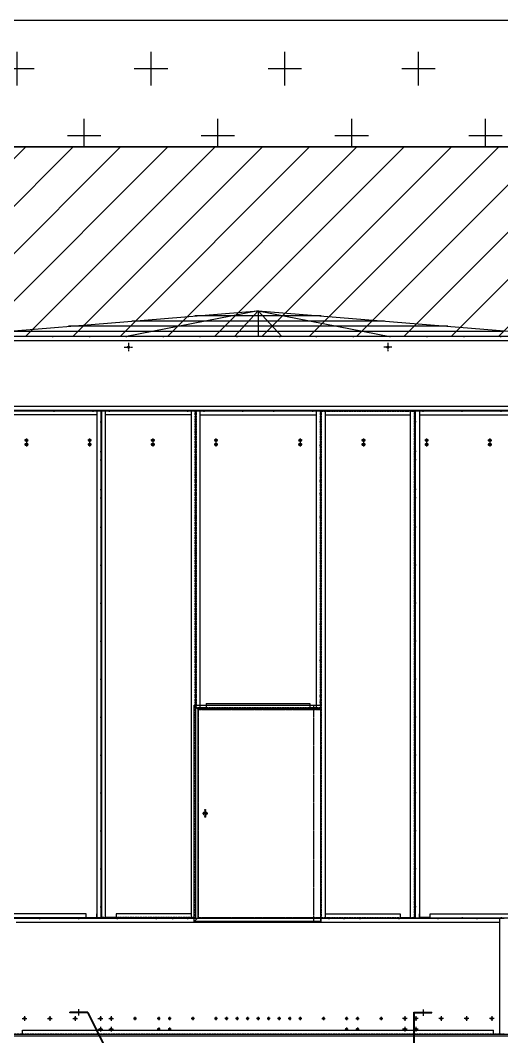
# Model space of a CAD drawing. Header units: millimetres. Extents: x 2322 to 24181, y 2355 to 17812.
# Drawn here: x 7868 to 10153, y 4792 to 9613 of the extents above; entities that cross this region are included whole.
import ezdxf

# ---------------------------------------------------------------- set-up
doc = ezdxf.new("R2010")
doc.units = ezdxf.units.MM
doc.linetypes.add('CENTER', pattern=[65, 60, -2, 1, -2])
doc.linetypes.add('HIDDEN', pattern=[3, 2, -1])
doc.layers.get('DEFPOINTS').update_dxf_attribs({"color": 140})
for name, color, linetype in [('CENTER', 1, 'CENTER'), ('HOLE', 7, 'Continuous'), ('냉각탑', 7, 'Continuous'), ('숨은선', 5, 'HIDDEN')]:
    doc.layers.add(name, color=color, linetype=linetype)

# ---------------------------------------------------------------- blocks, each defined once
blk = doc.blocks.new('6세로피스')
at = {"color": 1}
blk.add_line((0, 3), (0, -3), dxfattribs=at)
blk = doc.blocks.new('9가로피스')
at = {"color": 1}
blk.add_line((-4.5, 0), (4.5, 0), dxfattribs=at)
blk = doc.blocks.new('_Dot스')
at = {"color": 1}
blk.add_line((3, 0), (-3, 0), dxfattribs=at)
blk = doc.blocks.new('6가로피스')
blk.add_blockref('_Dot스', (0, 0))
blk = doc.blocks.new('9세로피스')
at = {"rotation": 270}
blk.add_blockref('9가로피스', (0, 0), dxfattribs=at)
blk = doc.blocks.new('9홀')
at = {"color": 1}
for p, q in [((7.5, 0), (-7.5, 0)), ((0, 7.5), (0, -7.5))]:
    blk.add_line(p, q, dxfattribs=at)
blk.add_circle((0, 0), 4.5)

msp = doc.modelspace()

# ---------------------------------------------------------------- hatches: boundary and pattern name
h = msp.add_hatch()
h.set_pattern_fill('CROSS', scale=50)
h.set_pattern_definition([(0, (-358621.06, 1845803.1), (317.5, 317.5), [158.75, -476.25]), (90, (-358541.68, 1845723.73), (-317.5, 317.5), [158.75, -476.25])])
h.paths.add_polyline_path([(7088.9, 9612.7), (10906.9, 9612.7), (10906.9, 9012.7), (7088.9, 9012.7)])
h = msp.add_hatch()
h.set_pattern_fill('ANSI31', scale=50)
h.set_pattern_definition([(45, (-358621.06, 1845803.1), (-112.253202, 112.253202), [])])
h.paths.add_polyline_path([(7088.9, 9012.7), (10906.9, 9012.7), (10906.9, 8112.7), (7088.9, 8112.7)])

# ---------------------------------------------------------------- linework, layer by layer
at = {"color": 3}
for p, q in [((7496.9, 8112.7), (8996.9, 8235.1)), ((8996.9, 8235.1), (8371.5, 8112.7)), ((9296.9, 8210.6), (8696.9, 8210.6)), ((8996.9, 8235.1), (8884, 8112.7)), ((8996.9, 8235.1), (10496.9, 8112.7)), ((8996.9, 8235.1), (9109.8, 8112.7)), ((8996.9, 8235.1), (9622.2, 8112.7)), ((9896.9, 8161.7), (8096.9, 8161.7)), ((9596.9, 8186.1), (8396.9, 8186.1)), ((10157.7, 8137.2), (7836.1, 8137.2))]:
    msp.add_line(p, q, dxfattribs=at)
for p, q in [((10584.9, 8112.7), (7408.9, 8112.7)), ((10564.9, 8092.7), (7428.9, 8092.7)), ((7408.9, 7762.7), (10584.9, 7762.7)), ((7458.9, 7782.7), (10534.9, 7782.7)), ((7458.9, 7782.7), (10534.9, 7782.7)), ((8250.9, 7760.7), (7250.9, 7760.7)), ((8250.9, 7760.7), (7250.9, 7760.7)), ((7250.9, 7760.7), (8250.9, 7760.7)), ((8230.9, 7740.7), (7270.9, 7740.7)), ((8230.9, 7740.7), (7270.9, 7740.7)), ((8230.9, 7760.7), (8230.9, 5354.7)), ((8230.9, 7760.7), (8230.9, 5354.7)), ((8250.9, 7760.7), (8250.9, 5354.7)), ((8250.9, 7760.7), (8250.9, 5354.7)), ((8252.9, 5354.7), (8252.9, 7760.7)), ((8698.9, 7760.7), (8252.9, 7760.7)), ((8252.9, 5354.7), (8252.9, 7760.7)), ((8698.9, 7760.7), (8252.9, 7760.7)), ((8252.9, 7760.7), (8698.9, 7760.7)), ((8272.9, 5354.7), (8272.9, 7760.7)), ((8272.9, 5354.7), (8272.9, 7760.7)), ((8678.9, 7740.7), (8272.9, 7740.7)), ((8678.9, 7740.7), (8272.9, 7740.7)), ((8678.9, 7760.7), (8678.9, 5354.7)), ((8678.9, 7760.7), (8678.9, 5354.7)), ((8698.9, 7760.7), (8698.9, 5354.7)), ((8698.9, 7760.7), (8698.9, 5354.7)), ((8700.9, 7760.7), (8700.9, 6351.7)), ((8700.9, 7760.7), (9292.9, 7760.7)), ((8700.9, 7760.7), (8700.9, 6351.7)), ((8700.9, 7760.7), (9292.9, 7760.7)), ((8720.9, 7760.7), (8720.9, 6351.7)), ((8720.9, 7760.7), (8720.9, 6351.7)), ((8720.9, 7740.7), (9272.9, 7740.7)), ((8720.9, 7740.7), (9272.9, 7740.7)), ((9272.9, 7760.7), (9272.9, 6351.7)), ((9272.9, 7760.7), (9272.9, 6351.7)), ((9292.9, 7760.7), (9292.9, 6351.7)), ((9292.9, 7760.7), (9292.9, 6351.7)), ((9294.9, 7760.7), (9294.9, 5354.7)), ((9294.9, 7760.7), (9740.9, 7760.7)), ((9294.9, 7760.7), (9294.9, 5354.7)), ((9294.9, 7760.7), (9740.9, 7760.7)), ((9740.9, 7760.7), (9294.9, 7760.7)), ((9314.9, 7760.7), (9314.9, 5354.7)), ((9314.9, 7760.7), (9314.9, 5354.7)), ((9314.9, 7740.7), (9720.9, 7740.7)), ((9314.9, 7740.7), (9720.9, 7740.7)), ((9720.9, 5354.7), (9720.9, 7760.7)), ((9720.9, 5354.7), (9720.9, 7760.7)), ((9740.9, 5354.7), (9740.9, 7760.7)), ((9740.9, 5354.7), (9740.9, 7760.7)), ((9742.9, 7760.7), (9742.9, 5354.7)), ((9742.9, 7760.7), (10742.9, 7760.7)), ((9742.9, 7760.7), (9742.9, 5354.7)), ((9742.9, 7760.7), (10742.9, 7760.7)), ((10742.9, 7760.7), (9742.9, 7760.7)), ((9762.9, 7760.7), (9762.9, 5354.7)), ((9762.9, 7760.7), (9762.9, 5354.7)), ((9762.9, 7740.7), (10722.9, 7740.7)), ((9762.9, 7740.7), (10722.9, 7740.7)), ((8750.9, 6371.7), (8750.9, 6351.7)), ((8750.9, 6371.7), (9242.9, 6371.7)), ((8750.9, 6371.7), (8750.9, 6351.7)), ((8750.9, 6371.7), (9242.9, 6371.7)), ((9242.9, 6371.7), (9242.9, 6351.7)), ((9242.9, 6371.7), (9242.9, 6351.7)), ((8700.9, 6351.7), (9292.9, 6351.7)), ((8700.9, 6351.7), (9292.9, 6351.7)), ((8720.9, 6353.7), (8750.9, 6353.7)), ((9242.9, 6353.7), (9272.9, 6353.7)), ((8250.9, 5354.7), (7250.9, 5354.7)), ((8250.9, 5354.7), (7250.9, 5354.7)), ((8180.9, 5374.7), (7320.9, 5374.7)), ((8180.9, 5374.7), (7320.9, 5374.7)), ((10164.9, 5352.7), (7828.9, 5352.7)), ((8180.9, 5356.7), (8180.9, 5374.7)), ((8180.9, 5356.7), (8180.9, 5374.7)), ((8180.9, 5356.7), (8230.9, 5356.7)), ((8180.9, 5356.7), (8230.9, 5356.7)), ((8230.9, 5356.7), (8230.9, 5374.7)), ((8230.9, 5356.7), (8230.9, 5374.7)), ((8698.9, 5354.7), (8252.9, 5354.7)), ((8698.9, 5354.7), (8252.9, 5354.7)), ((8272.9, 5356.7), (8272.9, 5374.7)), ((8272.9, 5356.7), (8272.9, 5374.7)), ((8316.9, 5356.7), (8272.9, 5356.7)), ((8322.9, 5356.7), (8272.9, 5356.7)), ((8678.9, 5374.7), (8322.9, 5374.7)), ((8322.9, 5374.7), (8322.9, 5354.7)), ((9294.9, 5354.7), (9740.9, 5354.7)), ((9294.9, 5354.7), (9740.9, 5354.7)), ((9314.9, 5374.7), (9670.9, 5374.7)), ((9670.9, 5374.7), (9670.9, 5354.7)), ((9670.9, 5356.7), (9720.9, 5356.7)), ((9676.9, 5356.7), (9720.9, 5356.7)), ((9720.9, 5356.7), (9720.9, 5374.7)), ((9720.9, 5356.7), (9720.9, 5374.7)), ((9742.9, 5354.7), (10742.9, 5354.7)), ((9742.9, 5354.7), (10742.9, 5354.7)), ((9762.9, 5356.7), (9762.9, 5374.7)), ((9762.9, 5356.7), (9762.9, 5374.7)), ((9812.9, 5356.7), (9762.9, 5356.7)), ((9812.9, 5356.7), (9762.9, 5356.7)), ((9812.9, 5374.7), (10672.9, 5374.7)), ((9812.9, 5356.7), (9812.9, 5374.7)), ((9812.9, 5374.7), (10672.9, 5374.7)), ((9812.9, 5356.7), (9812.9, 5374.7)), ((10144.9, 4802.7), (10144.9, 5352.7)), ((10144.9, 5332.7), (7848.9, 5332.7)), ((8188.6, 4907.9), (8103.6, 4907.9)), ((8103.6, 4904.7), (8103.6, 4907.9)), ((8186.4, 4904.7), (8103.6, 4904.7)), ((8186.4, 4904.7), (8539, 4207.9)), ((8188.6, 4907.9), (8541.2, 4211.1)), ((9735.8, 4907.9), (9820.8, 4907.9)), ((9735.8, 4211.1), (9735.8, 4907.9)), ((9739, 4904.7), (9820.8, 4904.7)), ((9739, 4207.9), (9739, 4904.7)), ((9820.8, 4904.7), (9820.8, 4907.9)), ((7878.8, 4802.7), (7878.8, 4822.7)), ((7878.8, 4822.7), (10114.9, 4822.7)), ((7878.8, 4802.7), (7878.8, 4822.7)), ((10114.9, 4802.7), (10114.9, 4822.7)), ((5546.9, 4802.7), (12446.8, 4802.7)), ((5546.9, 4795.2), (12446.8, 4795.2)), ((7828.9, 4802.7), (10164.9, 4802.7))]:
    msp.add_line(p, q)
at = {"color": 1}
for p, q in [((8590.4, 7765.7), (8590.4, 7759.7)), ((8661.4, 7765.7), (8661.4, 7759.7)), ((8738.4, 7765.7), (8738.4, 7759.7)), ((8923.4, 7765.7), (8923.4, 7759.7)), ((9070.4, 7765.7), (9070.4, 7759.7)), ((9255.4, 7765.7), (9255.4, 7759.7)), ((9332.4, 7765.7), (9332.4, 7759.7)), ((9403.4, 7765.7), (9403.4, 7759.7)), ((7905.9, 7620.7), (7887.9, 7620.7)), ((7896.9, 7629.7), (7896.9, 7611.7)), ((8205.9, 7620.7), (8187.9, 7620.7)), ((8205.9, 7620.7), (8187.9, 7620.7)), ((8196.9, 7629.7), (8196.9, 7611.7)), ((8196.9, 7629.7), (8196.9, 7611.7)), ((8505.9, 7620.7), (8487.9, 7620.7)), ((8496.9, 7629.7), (8496.9, 7611.7)), ((8805.9, 7620.7), (8787.9, 7620.7)), ((8805.9, 7620.7), (8787.9, 7620.7)), ((8796.9, 7629.7), (8796.9, 7611.7)), ((8796.9, 7629.7), (8796.9, 7611.7)), ((9205.9, 7620.7), (9187.9, 7620.7)), ((9205.9, 7620.7), (9187.9, 7620.7)), ((9196.9, 7629.7), (9196.9, 7611.7)), ((9196.9, 7629.7), (9196.9, 7611.7)), ((9505.9, 7620.7), (9487.9, 7620.7)), ((9496.9, 7629.7), (9496.9, 7611.7)), ((9805.9, 7620.7), (9787.9, 7620.7)), ((9787.9, 7620.7), (9805.9, 7620.7)), ((9796.9, 7629.7), (9796.9, 7611.7)), ((9796.9, 7629.7), (9796.9, 7611.7)), ((10087.9, 7620.7), (10105.9, 7620.7)), ((10096.9, 7629.7), (10096.9, 7611.7)), ((7905.9, 7600.7), (7887.9, 7600.7)), ((7896.9, 7609.7), (7896.9, 7591.7)), ((8205.9, 7600.7), (8187.9, 7600.7)), ((8205.9, 7600.7), (8187.9, 7600.7)), ((8196.9, 7609.7), (8196.9, 7591.7)), ((8196.9, 7609.7), (8196.9, 7591.7)), ((8505.9, 7600.7), (8487.9, 7600.7)), ((8496.9, 7609.7), (8496.9, 7591.7)), ((8805.9, 7600.7), (8787.9, 7600.7)), ((8805.9, 7600.7), (8787.9, 7600.7)), ((8796.9, 7609.7), (8796.9, 7591.7)), ((8796.9, 7609.7), (8796.9, 7591.7)), ((9205.9, 7600.7), (9187.9, 7600.7)), ((9205.9, 7600.7), (9187.9, 7600.7)), ((9196.9, 7609.7), (9196.9, 7591.7)), ((9196.9, 7609.7), (9196.9, 7591.7)), ((9505.9, 7600.7), (9487.9, 7600.7)), ((9496.9, 7609.7), (9496.9, 7591.7)), ((9805.9, 7600.7), (9787.9, 7600.7)), ((9787.9, 7600.7), (9805.9, 7600.7)), ((9796.9, 7609.7), (9796.9, 7591.7)), ((9796.9, 7609.7), (9796.9, 7591.7)), ((10087.9, 7600.7), (10105.9, 7600.7)), ((10096.9, 7609.7), (10096.9, 7591.7)), ((8696.2, 6379.7), (8705.2, 6379.7)), ((9288.2, 6379.7), (9297.2, 6379.7)), ((7958.4, 5355.7), (7958.4, 5349.7)), ((8143.4, 5355.7), (8143.4, 5349.7)), ((8328.4, 5355.7), (8328.4, 5349.7)), ((8513.4, 5355.7), (8513.4, 5349.7)), ((8590.4, 5355.7), (8590.4, 5349.7)), ((8661.4, 5355.7), (8661.4, 5349.7)), ((9332.4, 5355.7), (9332.4, 5349.7)), ((9403.4, 5355.7), (9403.4, 5349.7)), ((9480.4, 5355.7), (9480.4, 5349.7)), ((9665.4, 5355.7), (9665.4, 5349.7)), ((9850.4, 5355.7), (9850.4, 5349.7)), ((10035.4, 5355.7), (10035.4, 5349.7)), ((8419.9, 4877.7), (8404.9, 4877.7)), ((8412.4, 4885.2), (8412.4, 4870.2)), ((8532.4, 4877.7), (8517.4, 4877.7)), ((8524.9, 4885.2), (8524.9, 4870.2)), ((8584.4, 4877.7), (8569.4, 4877.7)), ((8576.9, 4885.2), (8576.9, 4870.2)), ((8694.4, 4877.7), (8679.4, 4877.7)), ((8686.9, 4885.2), (8686.9, 4870.2)), ((9299.4, 4877.7), (9314.4, 4877.7)), ((9306.9, 4885.2), (9306.9, 4870.2)), ((9409.4, 4877.7), (9424.4, 4877.7)), ((9416.9, 4885.2), (9416.9, 4870.2)), ((9461.4, 4877.7), (9476.4, 4877.7)), ((9468.9, 4885.2), (9468.9, 4870.2)), ((9573.9, 4877.7), (9588.9, 4877.7)), ((9581.4, 4885.2), (9581.4, 4870.2)), ((8532.4, 4827.7), (8517.4, 4827.7)), ((8524.9, 4835.2), (8524.9, 4820.2)), ((8584.4, 4827.7), (8569.4, 4827.7)), ((8576.9, 4835.2), (8576.9, 4820.2)), ((9409.4, 4827.7), (9424.4, 4827.7)), ((9416.9, 4835.2), (9416.9, 4820.2)), ((9461.4, 4827.7), (9476.4, 4827.7)), ((9468.9, 4835.2), (9468.9, 4820.2))]:
    msp.add_line(p, q, dxfattribs=at)
at = {"color": 7}
for p, q in [((8250.9, 7760.7), (8250.9, 5354.7)), ((8252.9, 7760.7), (8252.9, 5354.7)), ((8698.9, 7760.7), (8698.9, 5354.7)), ((9294.9, 7760.7), (9294.9, 5354.7)), ((9740.9, 7760.7), (9740.9, 5354.7)), ((9742.9, 7760.7), (9742.9, 5354.7)), ((8250.9, 5354.7), (7250.9, 5354.7)), ((8698.9, 5354.7), (8252.9, 5354.7)), ((9294.9, 5354.7), (9740.9, 5354.7)), ((9742.9, 5354.7), (10742.9, 5354.7))]:
    msp.add_line(p, q, dxfattribs=at)
msp.add_lwpolyline([(7088.9, 9612.7), (10906.9, 9612.7), (10906.9, 9012.7), (7088.9, 9012.7)], close=True, dxfattribs=at)
msp.add_lwpolyline([(7088.9, 9012.7), (10906.9, 9012.7), (10906.9, 8112.7), (7088.9, 8112.7)], close=True)
for centre, radius in [((8380.9, 8062.7), 4.5), ((8380.9, 8062.7), 4.5), ((9612.8, 8062.7), 4.5), ((9612.8, 8062.7), 4.5), ((7896.9, 7620.7), 6), ((8196.9, 7620.7), 6), ((8196.9, 7620.7), 6), ((8496.9, 7620.7), 6), ((8796.9, 7620.7), 6), ((8796.9, 7620.7), 6), ((9196.9, 7620.7), 6), ((9196.9, 7620.7), 6), ((9496.9, 7620.7), 6), ((9796.9, 7620.7), 6), ((9796.9, 7620.7), 6), ((10096.9, 7620.7), 6), ((7896.9, 7600.7), 6), ((8196.9, 7600.7), 6), ((8196.9, 7600.7), 6), ((8496.9, 7600.7), 6), ((8796.9, 7600.7), 6), ((8796.9, 7600.7), 6), ((9196.9, 7600.7), 6), ((9196.9, 7600.7), 6), ((9496.9, 7600.7), 6), ((9796.9, 7600.7), 6), ((9796.9, 7600.7), 6), ((10096.9, 7600.7), 6), ((7887.9, 4877.7), 4.5), ((7887.9, 4877.7), 4.5), ((7887.9, 4877.7), 4.5), ((7887.9, 4877.7), 4.5), ((8007.9, 4877.7), 4.5), ((8007.9, 4877.7), 4.5), ((8127.9, 4877.7), 4.5), ((8127.9, 4877.7), 4.5), ((8247.9, 4877.7), 4.5), ((8247.9, 4877.7), 4.5), ((8299.9, 4877.7), 4.5), ((8299.9, 4877.7), 4.5), ((8412.4, 4877.7), 4.5), ((8524.9, 4877.7), 4.5), ((8576.9, 4877.7), 4.5), ((8686.9, 4877.7), 4.5), ((9306.9, 4877.7), 4.5), ((9416.9, 4877.7), 4.5), ((9468.9, 4877.7), 4.5), ((9581.4, 4877.7), 4.5), ((9693.9, 4877.7), 4.5), ((9693.9, 4877.7), 4.5), ((9745.9, 4877.7), 4.5), ((9745.9, 4877.7), 4.5), ((9865.9, 4877.7), 4.5), ((9865.9, 4877.7), 4.5), ((9985.9, 4877.7), 4.5), ((9985.9, 4877.7), 4.5), ((10105.9, 4877.7), 4.5), ((10105.9, 4877.7), 4.5), ((8247.9, 4827.7), 4.5), ((8247.9, 4827.7), 4.5), ((8299.9, 4827.7), 4.5), ((8299.9, 4827.7), 4.5), ((8524.9, 4827.7), 4.5), ((8576.9, 4827.7), 4.5), ((9416.9, 4827.7), 4.5), ((9468.9, 4827.7), 4.5), ((9693.9, 4827.7), 4.5), ((9693.9, 4827.7), 4.5), ((9745.9, 4827.7), 4.5), ((9745.9, 4827.7), 4.5)]:
    msp.add_circle(centre, radius)
at = {"layer": 'CENTER', "ltscale": 0.5}
for p, q in [((8361.4, 8062.7), (8400.4, 8062.7)), ((8380.9, 8082.2), (8380.9, 8043.2)), ((9632.3, 8062.7), (9593.3, 8062.7)), ((9612.8, 8082.2), (9612.8, 8043.2))]:
    msp.add_line(p, q, dxfattribs=at)
at = {"layer": 'CENTER'}
for p, q in [((8143.6, 4922), (8143.6, 4893.2)), ((8143.6, 4921.1), (8143.6, 4892.3)), ((9780.8, 4921.1), (9780.8, 4892.3)), ((9780.8, 4920), (9780.8, 4891.2)), ((7876.6, 4877.7), (7899.1, 4877.7)), ((7876.6, 4877.7), (7899.1, 4877.7)), ((7876.6, 4877.7), (7899.1, 4877.7)), ((7880.4, 4877.7), (7895.4, 4877.7)), ((7880.4, 4877.7), (7895.4, 4877.7)), ((7880.4, 4877.7), (7895.4, 4877.7)), ((7880.4, 4877.7), (7895.4, 4877.7)), ((7887.9, 4888.9), (7887.9, 4866.4)), ((7887.9, 4888.9), (7887.9, 4866.4)), ((7887.9, 4888.9), (7887.9, 4866.4)), ((7887.9, 4888.9), (7887.9, 4866.4)), ((7887.9, 4888.9), (7887.9, 4866.4)), ((7887.9, 4888.9), (7887.9, 4866.4)), ((7887.9, 4885.2), (7887.9, 4870.2)), ((7887.9, 4885.2), (7887.9, 4870.2)), ((7887.9, 4885.2), (7887.9, 4870.2)), ((7887.9, 4885.2), (7887.9, 4870.2)), ((7887.9, 4885.2), (7887.9, 4870.2)), ((7887.9, 4885.2), (7887.9, 4870.2)), ((7996.6, 4877.7), (8019.1, 4877.7)), ((7996.6, 4877.7), (8019.1, 4877.7)), ((8000.4, 4877.7), (8015.4, 4877.7)), ((8000.4, 4877.7), (8015.4, 4877.7)), ((8007.9, 4888.9), (8007.9, 4866.4)), ((8007.9, 4888.9), (8007.9, 4866.4)), ((8007.9, 4888.9), (8007.9, 4866.4)), ((8007.9, 4885.2), (8007.9, 4870.2)), ((8007.9, 4885.2), (8007.9, 4870.2)), ((8007.9, 4885.2), (8007.9, 4870.2)), ((8116.6, 4877.7), (8139.1, 4877.7)), ((8116.6, 4877.7), (8139.1, 4877.7)), ((8120.4, 4877.7), (8135.4, 4877.7)), ((8120.4, 4877.7), (8135.4, 4877.7)), ((8127.9, 4888.9), (8127.9, 4866.4)), ((8127.9, 4888.9), (8127.9, 4866.4)), ((8127.9, 4888.9), (8127.9, 4866.4)), ((8127.9, 4885.2), (8127.9, 4870.2)), ((8127.9, 4885.2), (8127.9, 4870.2)), ((8127.9, 4885.2), (8127.9, 4870.2)), ((8236.6, 4877.7), (8259.1, 4877.7)), ((8236.6, 4877.7), (8259.1, 4877.7)), ((8240.4, 4877.7), (8255.4, 4877.7)), ((8240.4, 4877.7), (8255.4, 4877.7)), ((8247.9, 4888.9), (8247.9, 4866.4)), ((8247.9, 4888.9), (8247.9, 4866.4)), ((8247.9, 4888.9), (8247.9, 4866.4)), ((8247.9, 4885.2), (8247.9, 4870.2)), ((8247.9, 4885.2), (8247.9, 4870.2)), ((8247.9, 4885.2), (8247.9, 4870.2)), ((8288.6, 4877.7), (8311.1, 4877.7)), ((8288.6, 4877.7), (8311.1, 4877.7)), ((8292.4, 4877.7), (8307.4, 4877.7)), ((8292.4, 4877.7), (8307.4, 4877.7)), ((8299.9, 4888.9), (8299.9, 4866.4)), ((8299.9, 4888.9), (8299.9, 4866.4)), ((8299.9, 4888.9), (8299.9, 4866.4)), ((8299.9, 4885.2), (8299.9, 4870.2)), ((8299.9, 4885.2), (8299.9, 4870.2)), ((8299.9, 4885.2), (8299.9, 4870.2)), ((9705.1, 4877.7), (9682.6, 4877.7)), ((9705.1, 4877.7), (9682.6, 4877.7)), ((9701.4, 4877.7), (9686.4, 4877.7)), ((9701.4, 4877.7), (9686.4, 4877.7)), ((9693.9, 4888.9), (9693.9, 4866.4)), ((9693.9, 4888.9), (9693.9, 4866.4)), ((9693.9, 4888.9), (9693.9, 4866.4)), ((9693.9, 4885.2), (9693.9, 4870.2)), ((9693.9, 4885.2), (9693.9, 4870.2)), ((9693.9, 4885.2), (9693.9, 4870.2)), ((9757.1, 4877.7), (9734.6, 4877.7)), ((9757.1, 4877.7), (9734.6, 4877.7)), ((9753.4, 4877.7), (9738.4, 4877.7)), ((9753.4, 4877.7), (9738.4, 4877.7)), ((9745.9, 4888.9), (9745.9, 4866.4)), ((9745.9, 4888.9), (9745.9, 4866.4)), ((9745.9, 4888.9), (9745.9, 4866.4)), ((9745.9, 4885.2), (9745.9, 4870.2)), ((9745.9, 4885.2), (9745.9, 4870.2)), ((9745.9, 4885.2), (9745.9, 4870.2)), ((9877.1, 4877.7), (9854.6, 4877.7)), ((9877.1, 4877.7), (9854.6, 4877.7)), ((9873.4, 4877.7), (9858.4, 4877.7)), ((9873.4, 4877.7), (9858.4, 4877.7)), ((9865.9, 4888.9), (9865.9, 4866.4)), ((9865.9, 4888.9), (9865.9, 4866.4)), ((9865.9, 4888.9), (9865.9, 4866.4)), ((9865.9, 4885.2), (9865.9, 4870.2)), ((9865.9, 4885.2), (9865.9, 4870.2)), ((9865.9, 4885.2), (9865.9, 4870.2)), ((9997.1, 4877.7), (9974.6, 4877.7)), ((9997.1, 4877.7), (9974.6, 4877.7)), ((9993.4, 4877.7), (9978.4, 4877.7)), ((9993.4, 4877.7), (9978.4, 4877.7)), ((9985.9, 4888.9), (9985.9, 4866.4)), ((9985.9, 4888.9), (9985.9, 4866.4)), ((9985.9, 4888.9), (9985.9, 4866.4)), ((9985.9, 4885.2), (9985.9, 4870.2)), ((9985.9, 4885.2), (9985.9, 4870.2)), ((9985.9, 4885.2), (9985.9, 4870.2)), ((10117.1, 4877.7), (10094.6, 4877.7)), ((10117.1, 4877.7), (10094.6, 4877.7)), ((10113.4, 4877.7), (10098.4, 4877.7)), ((10113.4, 4877.7), (10098.4, 4877.7)), ((10105.9, 4888.9), (10105.9, 4866.4)), ((10105.9, 4888.9), (10105.9, 4866.4)), ((10105.9, 4888.9), (10105.9, 4866.4)), ((10105.9, 4885.2), (10105.9, 4870.2)), ((10105.9, 4885.2), (10105.9, 4870.2)), ((10105.9, 4885.2), (10105.9, 4870.2)), ((8236.6, 4827.7), (8259.1, 4827.7)), ((8236.6, 4827.7), (8259.1, 4827.7)), ((8240.4, 4827.7), (8255.4, 4827.7)), ((8240.4, 4827.7), (8255.4, 4827.7)), ((8247.9, 4838.9), (8247.9, 4816.4)), ((8247.9, 4838.9), (8247.9, 4816.4)), ((8247.9, 4838.9), (8247.9, 4816.4)), ((8247.9, 4835.2), (8247.9, 4820.2)), ((8247.9, 4835.2), (8247.9, 4820.2)), ((8247.9, 4835.2), (8247.9, 4820.2)), ((8288.6, 4827.7), (8311.1, 4827.7)), ((8288.6, 4827.7), (8311.1, 4827.7)), ((8292.4, 4827.7), (8307.4, 4827.7)), ((8292.4, 4827.7), (8307.4, 4827.7)), ((8299.9, 4838.9), (8299.9, 4816.4)), ((8299.9, 4838.9), (8299.9, 4816.4)), ((8299.9, 4838.9), (8299.9, 4816.4)), ((8299.9, 4835.2), (8299.9, 4820.2)), ((8299.9, 4835.2), (8299.9, 4820.2)), ((8299.9, 4835.2), (8299.9, 4820.2)), ((9705.1, 4827.7), (9682.6, 4827.7)), ((9705.1, 4827.7), (9682.6, 4827.7)), ((9701.4, 4827.7), (9686.4, 4827.7)), ((9701.4, 4827.7), (9686.4, 4827.7)), ((9693.9, 4838.9), (9693.9, 4816.4)), ((9693.9, 4838.9), (9693.9, 4816.4)), ((9693.9, 4838.9), (9693.9, 4816.4)), ((9693.9, 4835.2), (9693.9, 4820.2)), ((9693.9, 4835.2), (9693.9, 4820.2)), ((9693.9, 4835.2), (9693.9, 4820.2)), ((9757.1, 4827.7), (9734.6, 4827.7)), ((9757.1, 4827.7), (9734.6, 4827.7)), ((9753.4, 4827.7), (9738.4, 4827.7)), ((9753.4, 4827.7), (9738.4, 4827.7)), ((9745.9, 4838.9), (9745.9, 4816.4)), ((9745.9, 4838.9), (9745.9, 4816.4)), ((9745.9, 4838.9), (9745.9, 4816.4)), ((9745.9, 4835.2), (9745.9, 4820.2)), ((9745.9, 4835.2), (9745.9, 4820.2)), ((9745.9, 4835.2), (9745.9, 4820.2))]:
    msp.add_line(p, q, dxfattribs=at)
at = {"layer": 'DEFPOINTS'}
msp.add_line((8996.9, 8235.1), (8996.9, 8112.7), dxfattribs=at)
at = {"layer": 'HOLE', "color": 1, "ltscale": 3}
for p, q in [((8758.8, 5850.6), (8733, 5850.6)), ((8749.7, 5866.8), (8742.1, 5866.8)), ((8749.7, 5834.4), (8742.1, 5834.4)), ((8745.9, 5863), (8745.9, 5870.6)), ((8745.9, 5863.5), (8745.9, 5837.7)), ((8745.9, 5838.2), (8745.9, 5830.6))]:
    msp.add_line(p, q, dxfattribs=at)
at = {"layer": 'HOLE'}
for centre, radius in [((8745.9, 5850.6), 9), ((8745.9, 5866.8), 2), ((8745.9, 5834.4), 2)]:
    msp.add_circle(centre, radius, dxfattribs=at)
at = {"layer": '냉각탑'}
for p, q in [((8692.9, 5337.6), (8692.9, 6363.6)), ((8692.9, 6363.6), (9294.9, 6363.6)), ((8692.9, 6363.6), (8710.9, 6345.6)), ((8710.9, 6345.6), (8710.9, 5355.6)), ((8710.9, 6345.6), (9292.9, 6345.6)), ((9294.9, 6363.6), (9294.9, 5337.6)), ((8710.9, 5355.6), (8692.9, 5337.6)), ((8710.9, 5355.6), (9294.9, 5355.6)), ((9294.9, 5337.6), (8692.9, 5337.6))]:
    msp.add_line(p, q, dxfattribs=at)
at = {"layer": '숨은선', "ltscale": 4}
for p, q in [((8254.9, 5354.7), (8254.9, 7760.7)), ((8254.9, 5354.7), (8254.9, 7760.7)), ((8696.9, 7758.7), (8254.9, 7758.7)), ((8696.9, 7758.7), (8254.9, 7758.7)), ((8696.9, 7760.7), (8696.9, 5354.7)), ((8696.9, 7760.7), (8696.9, 5354.7)), ((8702.9, 7760.7), (8702.9, 6351.7)), ((8702.9, 7760.7), (8702.9, 6351.7)), ((9290.9, 7760.7), (9290.9, 6351.7)), ((9290.9, 7760.7), (9290.9, 6351.7)), ((9296.9, 7760.7), (9296.9, 5354.7)), ((9296.9, 7760.7), (9296.9, 5354.7)), ((9296.9, 7758.7), (9738.9, 7758.7)), ((9296.9, 7758.7), (9738.9, 7758.7)), ((9738.9, 5354.7), (9738.9, 7760.7)), ((9738.9, 5354.7), (9738.9, 7760.7)), ((8700.9, 6353.7), (8720.9, 6353.7)), ((8700.9, 6353.7), (8720.9, 6353.7)), ((8750.9, 6353.7), (9242.9, 6353.7)), ((8750.9, 6353.7), (9242.9, 6353.7)), ((9272.9, 6353.7), (9292.9, 6353.7)), ((9272.9, 6353.7), (9292.9, 6353.7)), ((8696.9, 5356.7), (8254.9, 5356.7)), ((8696.9, 5356.7), (8254.9, 5356.7)), ((9296.9, 5356.7), (9738.9, 5356.7)), ((9296.9, 5356.7), (9738.9, 5356.7)), ((7828.9, 4804.7), (10164.9, 4804.7))]:
    msp.add_line(p, q, dxfattribs=at)
at = {"layer": '숨은선', "ltscale": 0.4}
for p, q in [((8710.9, 6343.6), (9292.9, 6343.6)), ((8712.9, 6345.6), (8712.9, 5355.6)), ((9259.9, 6363.6), (9259.9, 5337.6)), ((9292.9, 6363.6), (9292.9, 5337.6)), ((8710.9, 5357.6), (9294.9, 5357.6))]:
    msp.add_line(p, q, dxfattribs=at)

# ---------------------------------------------------------------- block references
for name, p in [('6세로피스', (8020.9, 8112.7)), ('6세로피스', (8195.9, 8112.7)), ('6세로피스', (8370.9, 8112.7)), ('6세로피스', (8545.9, 8112.7)), ('6세로피스', (8720.9, 8112.7)), ('6세로피스', (8895.9, 8112.7)), ('6세로피스', (7958.4, 7762.7)), ('6세로피스', (8143.4, 7762.7)), ('6세로피스', (8328.4, 7762.7)), ('6세로피스', (8513.4, 7762.7)), ('9가로피스', (8250.9, 7707.7)), ('6가로피스', (8252.9, 7707.7)), ('6가로피스', (8698.9, 7707.7)), ('9가로피스', (8700.7, 7707.7)), ('9가로피스', (9292.7, 7707.7)), ('6가로피스', (8698.9, 7597.7)), ('9가로피스', (8700.7, 7597.7)), ('9가로피스', (9292.7, 7597.7)), ('9가로피스', (8250.9, 7567.7)), ('9가로피스', (8250.9, 7527.7)), ('6가로피스', (8252.9, 7567.7)), ('6가로피스', (8252.9, 7527.7)), ('6가로피스', (8698.9, 7537.7)), ('9가로피스', (8700.7, 7537.7)), ('9가로피스', (9292.7, 7537.7)), ('6가로피스', (8698.9, 7427.7)), ('9가로피스', (8700.7, 7427.7)), ('9가로피스', (9292.7, 7427.7)), ('9가로피스', (8250.9, 7387.7)), ('6가로피스', (8252.9, 7387.7)), ('9가로피스', (8250.9, 7347.7)), ('6가로피스', (8252.9, 7347.7)), ('6가로피스', (8698.9, 7367.7)), ('9가로피스', (8700.7, 7367.7)), ('9가로피스', (9292.7, 7367.7)), ('6가로피스', (8698.9, 7257.7)), ('9가로피스', (8700.7, 7257.7)), ('9가로피스', (9292.7, 7257.7)), ('9가로피스', (8250.9, 7207.7)), ('6가로피스', (8252.9, 7207.7)), ('6가로피스', (8698.9, 7087.7)), ('9가로피스', (8700.7, 7087.7)), ('9가로피스', (9292.7, 7087.7)), ('9가로피스', (8250.9, 7027.7)), ('6가로피스', (8252.9, 7027.7)), ('6가로피스', (8698.9, 6917.7)), ('9가로피스', (8700.7, 6917.7)), ('9가로피스', (9292.7, 6917.7)), ('9가로피스', (8250.9, 6847.7)), ('6가로피스', (8252.9, 6847.7)), ('6가로피스', (8698.9, 6747.7)), ('9가로피스', (8700.7, 6747.7)), ('9가로피스', (9292.7, 6747.7)), ('9가로피스', (8250.9, 6667.7)), ('6가로피스', (8252.9, 6667.7)), ('6가로피스', (8698.9, 6577.7)), ('9가로피스', (8700.7, 6577.7)), ('9가로피스', (9292.7, 6577.7)), ('9가로피스', (8250.9, 6487.7)), ('6가로피스', (8252.9, 6487.7)), ('6가로피스', (8698.9, 6407.7)), ('_Dot스', (8698.9, 6379.7)), ('9가로피스', (8700.7, 6407.7)), ('9가로피스', (9292.7, 6407.7)), ('9가로피스', (8250.9, 6307.7)), ('6가로피스', (8252.9, 6307.7)), ('9가로피스', (8250.9, 6127.7)), ('6가로피스', (8252.9, 6127.7)), ('9가로피스', (8250.9, 5947.7)), ('6가로피스', (8252.9, 5947.7)), ('9가로피스', (8250.9, 5767.7)), ('6가로피스', (8252.9, 5767.7)), ('9가로피스', (8250.9, 5587.7)), ('6가로피스', (8252.9, 5587.7)), ('9가로피스', (8250.9, 5407.7)), ('6가로피스', (8252.9, 5407.7)), ('9세로피스', (8028.4, 5354.7)), ('9세로피스', (8213.4, 5354.7)), ('9홀', (8796.9, 4877.7)), ('9홀', (8846.9, 4877.7)), ('9홀', (8896.9, 4877.7)), ('9홀', (8946.9, 4877.7)), ('9홀', (8996.9, 4877.7)), ('9홀', (9046.9, 4877.7)), ('9홀', (9096.9, 4877.7)), ('9홀', (9146.9, 4877.7)), ('9홀', (9196.9, 4877.7))]:
    msp.add_blockref(name, p)
at = {"xscale": -1}
for name, p in [('6세로피스', (9097.9, 8112.7)), ('6세로피스', (9272.9, 8112.7)), ('6세로피스', (9447.9, 8112.7)), ('6세로피스', (9622.9, 8112.7)), ('6세로피스', (9797.9, 8112.7)), ('6세로피스', (9972.9, 8112.7)), ('6세로피스', (10147.9, 8112.7)), ('6세로피스', (9480.4, 7762.7)), ('6세로피스', (9665.4, 7762.7)), ('6세로피스', (9850.4, 7762.7)), ('6세로피스', (10035.4, 7762.7)), ('6가로피스', (9294.9, 7707.7)), ('6가로피스', (9740.9, 7707.7)), ('9가로피스', (9742.9, 7707.7)), ('6가로피스', (9294.9, 7597.7)), ('6가로피스', (9294.9, 7537.7)), ('6가로피스', (9740.9, 7567.7)), ('6가로피스', (9740.9, 7527.7)), ('9가로피스', (9742.9, 7567.7)), ('9가로피스', (9742.9, 7527.7)), ('6가로피스', (9294.9, 7427.7)), ('6가로피스', (9740.9, 7387.7)), ('9가로피스', (9742.9, 7387.7)), ('6가로피스', (9294.9, 7367.7)), ('6가로피스', (9740.9, 7347.7)), ('9가로피스', (9742.9, 7347.7)), ('6가로피스', (9294.9, 7257.7)), ('6가로피스', (9740.9, 7207.7)), ('9가로피스', (9742.9, 7207.7)), ('6가로피스', (9294.9, 7087.7)), ('6가로피스', (9740.9, 7027.7)), ('9가로피스', (9742.9, 7027.7)), ('6가로피스', (9294.9, 6917.7)), ('6가로피스', (9740.9, 6847.7)), ('9가로피스', (9742.9, 6847.7)), ('6가로피스', (9294.9, 6747.7)), ('6가로피스', (9740.9, 6667.7)), ('9가로피스', (9742.9, 6667.7)), ('6가로피스', (9294.9, 6577.7)), ('6가로피스', (9740.9, 6487.7)), ('9가로피스', (9742.9, 6487.7)), ('6가로피스', (9294.9, 6407.7)), ('_Dot스', (9294.9, 6379.7)), ('6가로피스', (9740.9, 6307.7)), ('9가로피스', (9742.9, 6307.7)), ('6가로피스', (9740.9, 6127.7)), ('9가로피스', (9742.9, 6127.7)), ('6가로피스', (9740.9, 5947.7)), ('9가로피스', (9742.9, 5947.7)), ('6가로피스', (9740.9, 5767.7)), ('9가로피스', (9742.9, 5767.7)), ('6가로피스', (9740.9, 5587.7)), ('9가로피스', (9742.9, 5587.7)), ('6가로피스', (9740.9, 5407.7)), ('9가로피스', (9742.9, 5407.7)), ('9세로피스', (9780.4, 5354.7)), ('9세로피스', (9965.4, 5354.7)), ('9세로피스', (10150.4, 5354.7))]:
    msp.add_blockref(name, p, dxfattribs=at)
for name, p, rotation in [('9세로피스', (8028.4, 7760.7), 180), ('9세로피스', (8213.4, 7760.7), 180), ('9가로피스', (8661.4, 7760.7), 90), ('9가로피스', (9703.4, 7760.7), 90), ('9가로피스', (8661.4, 5354.7), 90), ('9가로피스', (9703.4, 5354.7), 90)]:
    msp.add_blockref(name, p, dxfattribs=dict(at, rotation=rotation))
for name, p, rotation in [('9가로피스', (8290.4, 7760.7), 270), ('9가로피스', (8738.4, 7760.7), 270), ('9가로피스', (8923.4, 7760.7), 270), ('9가로피스', (9070.4, 7760.7), 270), ('9가로피스', (9255.4, 7760.7), 270), ('9가로피스', (9332.4, 7760.7), 270), ('9세로피스', (9780.4, 7760.7), 180), ('9세로피스', (9965.4, 7760.7), 180), ('9세로피스', (10150.4, 7760.7), 180), ('9가로피스', (8290.4, 5354.7), 270), ('9가로피스', (9332.4, 5354.7), 270)]:
    msp.add_blockref(name, p, dxfattribs=dict(rotation=rotation))

doc.saveas('drawing.dxf')
